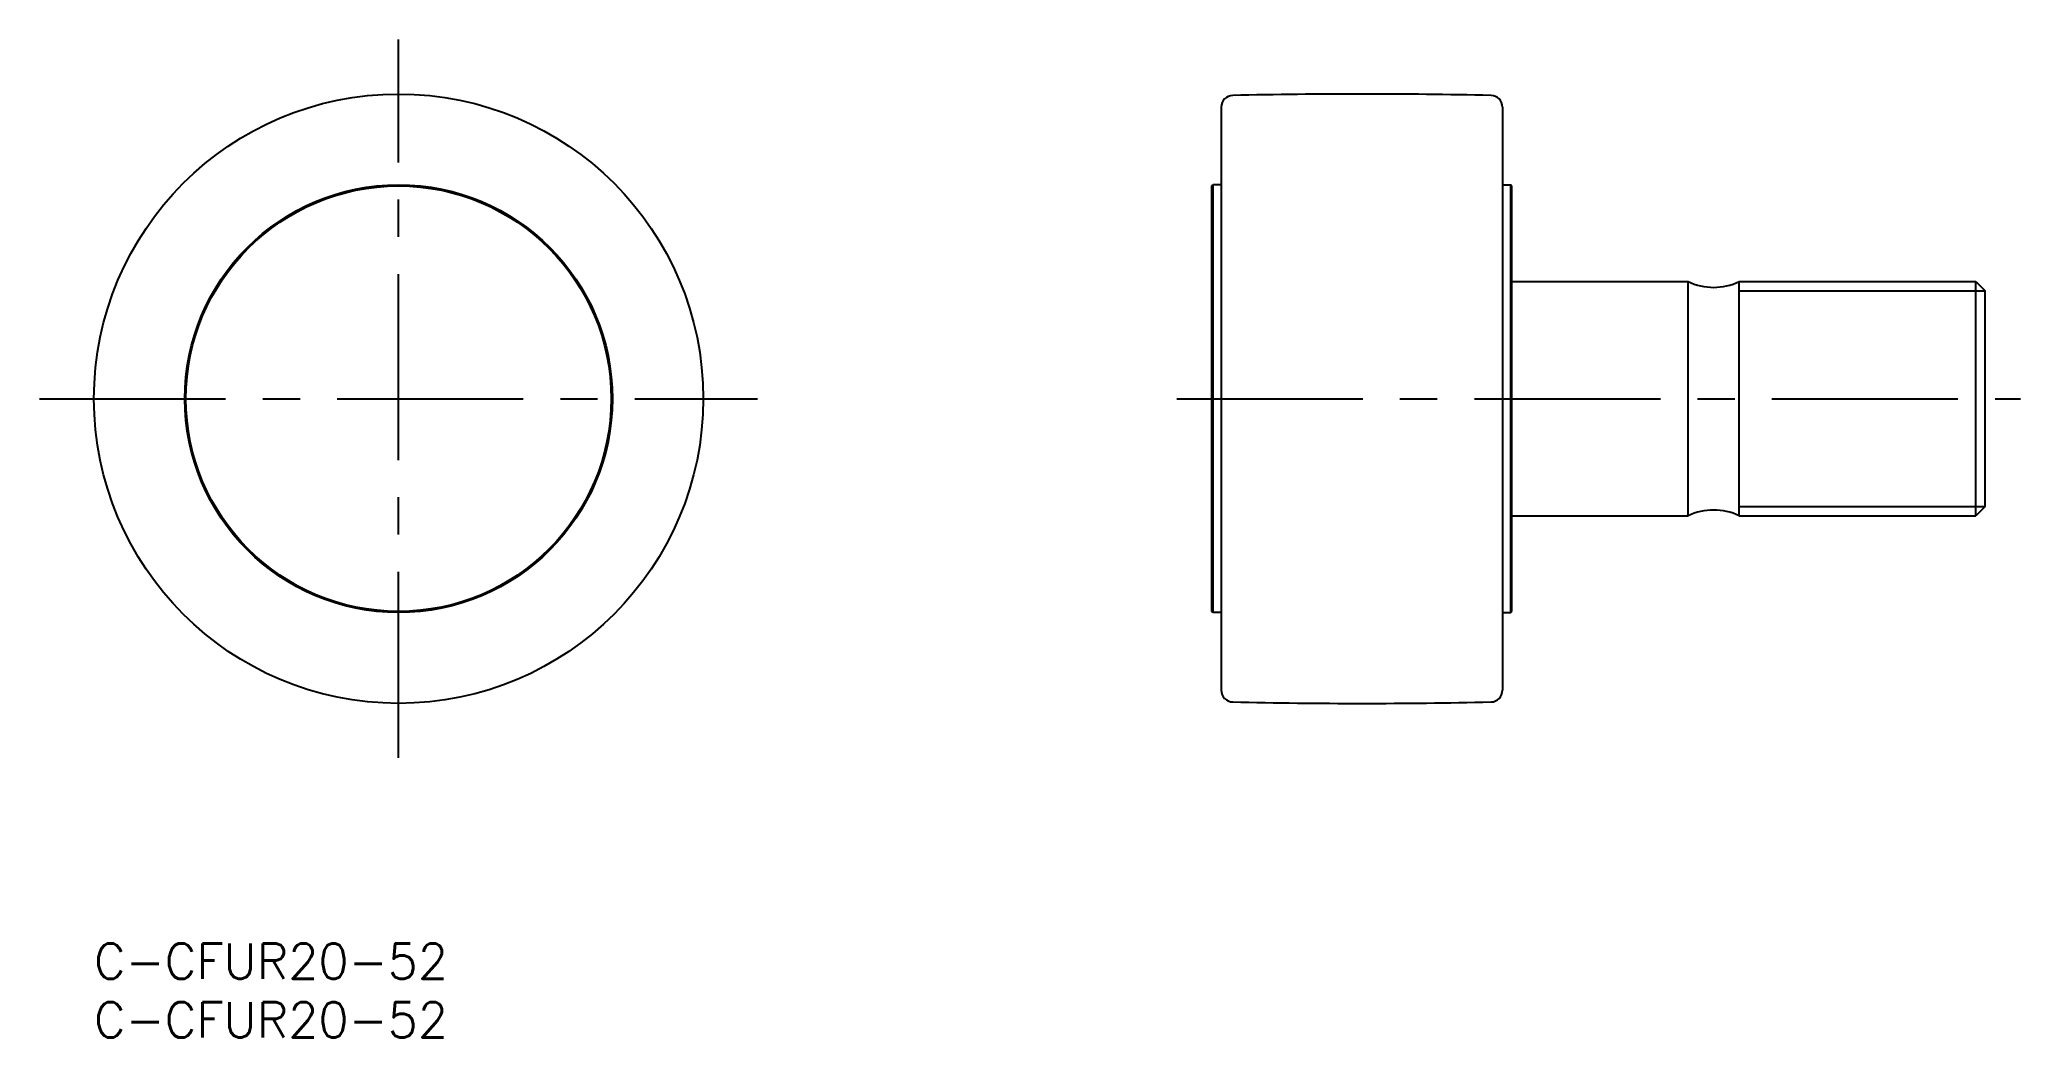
# Model space of a CAD drawing. Extents: x -5 to 164, y -8 to 77.
import ezdxf

# ---------------------------------------------------------------- set-up
doc = ezdxf.new("R2010")
doc.units = 0
doc.header["$LTSCALE"] = 0.5
doc.linetypes.add('CENTER', pattern=[50.8, 31.75, -6.35, 6.35, -6.35])
for name, color, linetype in [('MSM_CENTER', 1, 'CENTER'), ('MSM_CONTINUOUS', 7, 'CONTINUOUS'), ('MSM_NARROW', 5, 'CONTINUOUS'), ('MSM_PART_NUMBER', 7, 'CONTINUOUS')]:
    doc.layers.add(name, color=color, linetype=linetype)
doc.styles.get("Standard").update_dxf_attribs({"font": 'txt.shx', "height": 3, "bigfont": 'bigfont.shx'})

# ---------------------------------------------------------------- blocks, each defined once
blk = doc.blocks.new('*U17')
at = {"layer": 'MSM_PART_NUMBER'}
blk.add_text('C-CFUR20-52', height=3, dxfattribs=at).set_placement((0, -3))
blk = doc.blocks.new('*U18')
at = {"layer": 'MSM_PART_NUMBER'}
blk.add_text('C-CFUR20-52', height=3, dxfattribs=at).set_placement((0, -8))

msp = doc.modelspace()

# ---------------------------------------------------------------- linework, layer by layer
at = {"layer": 'MSM_CENTER'}
for p, q in [((26, 15.86), (26, 77.14)), ((-4.64, 46.5), (56.64, 46.5)), ((92.42, 46.5), (164.42, 46.5))]:
    msp.add_line(p, q, dxfattribs=at)
at = {"layer": 'MSM_CONTINUOUS'}
for p, q in [((96.22, 71.38), (96.22, 21.62)), ((120.22, 71.38), (120.22, 21.62)), ((95.42, 64.65), (95.52, 64.75)), ((95.42, 28.35), (95.42, 64.65)), ((96.22, 64.75), (95.52, 64.75)), ((95.52, 28.25), (95.52, 64.75)), ((120.22, 64.75), (120.92, 64.75)), ((121.02, 64.65), (120.92, 64.75)), ((120.92, 28.25), (120.92, 64.75)), ((121.02, 28.35), (121.02, 64.65)), ((121.02, 56.5), (136.06, 56.5)), ((136.06, 36.5), (136.06, 56.5)), ((140.42, 36.5), (140.42, 56.5)), ((140.42, 56.5), (160.61, 56.5)), ((160.61, 36.5), (160.61, 56.5)), ((160.61, 56.5), (161.42, 55.69)), ((161.42, 37.31), (161.42, 55.69)), ((161.42, 37.31), (160.61, 36.5)), ((121.02, 36.5), (136.06, 36.5)), ((140.42, 36.5), (160.61, 36.5)), ((95.52, 28.25), (95.42, 28.35)), ((96.22, 28.25), (95.52, 28.25)), ((120.22, 28.25), (120.92, 28.25)), ((120.92, 28.25), (121.02, 28.35))]:
    msp.add_line(p, q, dxfattribs=at)
for radius in [26, 18.25, 18.15]:
    msp.add_circle((26, 46.5), radius, dxfattribs=at)
for centre, radius, start, end in [((97.22, 71.38), 1, 91.2631, 180), ((108.22, -427.5), 500, 88.7369, 91.2631), ((119.22, 71.38), 1, 0, 88.7369), ((138.24, 61), 5, 244.1581, 295.8419), ((138.24, 32), 5, 64.1581, 115.8419), ((97.22, 21.62), 1, 180, 268.7369), ((108.22, 520.5), 500, 268.7369, 271.2631), ((119.22, 21.62), 1, 271.2631, 0)]:
    msp.add_arc(centre, radius, start, end, dxfattribs=at)
at = {"layer": 'MSM_NARROW'}
for p, q in [((140.42, 55.69), (161.42, 55.69)), ((140.42, 37.31), (161.42, 37.31))]:
    msp.add_line(p, q, dxfattribs=at)

# ---------------------------------------------------------------- block references
at = {"layer": 'MSM_CONTINUOUS'}
for name in ['*U17', '*U18']:
    msp.add_blockref(name, (0, 0), dxfattribs=at)

doc.saveas('drawing.dxf')
